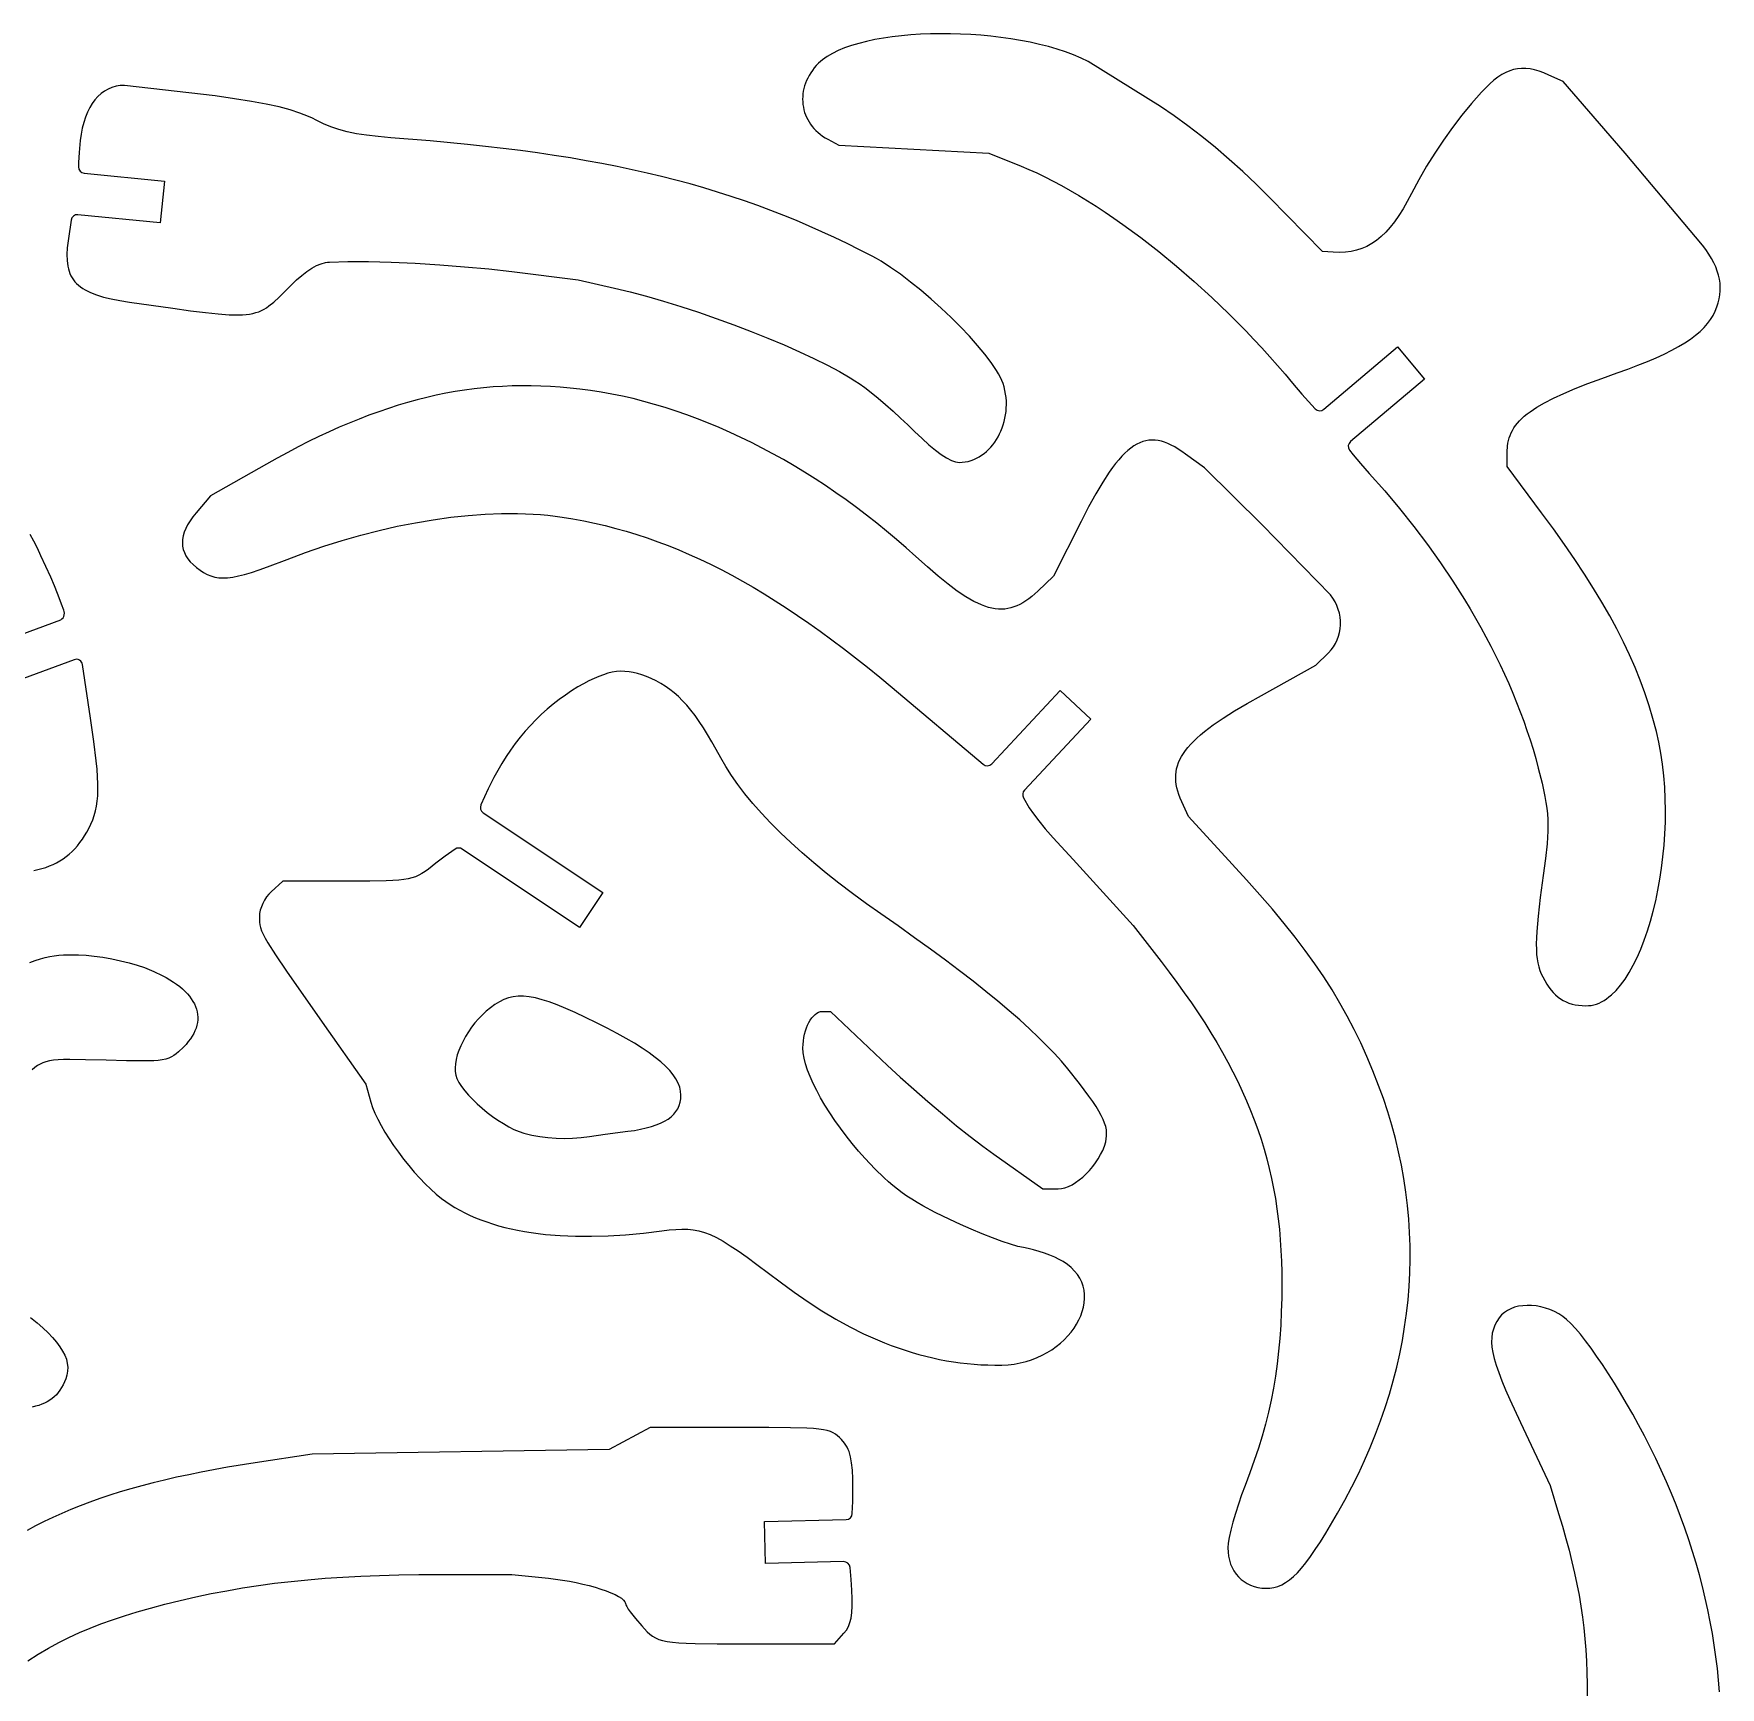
# Model space of a CAD drawing. Header units: millimetres. Extents: x 730 to 1091, y 114 to 329.
# Drawn here: x 976.5 to 1057, y 242.7 to 321.5 of the extents above; entities that cross this region are included whole.
import ezdxf

# ---------------------------------------------------------------- set-up
doc = ezdxf.new("R2010")
doc.units = ezdxf.units.MM

msp = doc.modelspace()

# ---------------------------------------------------------------- linework, layer by layer
at = {"flags": 128}
for points in [[(1050.574048, 275.168654), (1050.701352, 275.172838), (1050.827506, 275.188145), (1050.952452, 275.214346), (1051.076129, 275.251209), (1051.198479, 275.298504), (1051.319442, 275.356001), (1051.43896, 275.423468), (1051.556973, 275.500676), (1051.673421, 275.587394), (1051.788246, 275.683391), (1052.012789, 275.902302), (1052.230128, 276.155565), (1052.439789, 276.441335), (1052.641298, 276.757769), (1052.834181, 277.103022), (1053.017966, 277.47525), (1053.192177, 277.87261), (1053.356341, 278.293257), (1053.509986, 278.735347), (1053.652636, 279.197035), (1053.783818, 279.676479), (1053.903058, 280.171834), (1054.009883, 280.681255), (1054.103819, 281.202899), (1054.184392, 281.734922), (1054.251128, 282.275479), (1054.303554, 282.822727), (1054.341196, 283.374821), (1054.36358, 283.929918), (1054.370233, 284.486172), (1054.36068, 285.041741), (1054.334449, 285.59478), (1054.291064, 286.143445), (1054.230053, 286.685892), (1054.150942, 287.220276), (1054.053257, 287.744755), (1053.936524, 288.257483), (1053.773138, 288.873298), (1053.591635, 289.482994), (1053.390787, 290.088908), (1053.169368, 290.693374), (1052.926152, 291.298729), (1052.659912, 291.907309), (1052.369421, 292.52145), (1052.053453, 293.143487), (1051.710782, 293.775756), (1051.34018, 294.420593), (1050.940422, 295.080334), (1050.51028, 295.757316), (1050.048528, 296.453873), (1049.553939, 297.172342), (1049.025287, 297.915058), (1048.461346, 298.684358), (1046.824088, 300.88812), (1046.824088, 301.591534), (1046.837925, 301.867795), (1046.855718, 302.000424), (1046.881203, 302.129704), (1046.914711, 302.255872), (1046.956573, 302.379167), (1047.007121, 302.499826), (1047.066686, 302.618088), (1047.135598, 302.734191), (1047.214191, 302.848373), (1047.302794, 302.960871), (1047.401739, 303.071925), (1047.511358, 303.181772), (1047.631982, 303.290651), (1047.763941, 303.398799), (1047.907569, 303.506454), (1048.231151, 303.72124), (1048.605379, 303.936914), (1049.032902, 304.155379), (1049.516373, 304.378541), (1050.058441, 304.608306), (1050.661757, 304.846576), (1051.328972, 305.095259), (1052.062735, 305.356257), (1052.577004, 305.54021), (1053.058134, 305.72198), (1053.506884, 305.902046), (1053.924009, 306.080883), (1054.310268, 306.258971), (1054.666416, 306.436787), (1054.993213, 306.614807), (1055.291413, 306.79351), (1055.561775, 306.973373), (1055.805056, 307.154873), (1056.022013, 307.338488), (1056.213402, 307.524695), (1056.379982, 307.713972), (1056.522509, 307.906797), (1056.64174, 308.103646), (1056.738432, 308.304998), (1056.816345, 308.505251), (1056.879609, 308.701348), (1056.928071, 308.894092), (1056.961581, 309.084289), (1056.979984, 309.272743), (1056.983131, 309.460259), (1056.970868, 309.647641), (1056.943044, 309.835694), (1056.899506, 310.025222), (1056.840102, 310.21703), (1056.764681, 310.411922), (1056.67309, 310.610704), (1056.565177, 310.814179), (1056.44079, 311.023152), (1056.299777, 311.238427), (1056.141987, 311.46081), (1052.452603, 315.847323), (1049.482159, 319.255509), (1048.802133, 319.56535), (1048.563947, 319.667069), (1048.336267, 319.749832), (1048.117913, 319.813341), (1047.907709, 319.857296), (1047.704474, 319.881398), (1047.507031, 319.885348), (1047.314202, 319.868847), (1047.124807, 319.831597), (1046.937669, 319.773297), (1046.751609, 319.69365), (1046.565448, 319.592355), (1046.378008, 319.469115), (1046.188111, 319.32363), (1045.994579, 319.1556), (1045.796232, 318.964727), (1045.591893, 318.750712), (1045.118022, 318.216134), (1044.655789, 317.655261), (1044.207468, 317.071383), (1043.775334, 316.46779), (1043.36166, 315.847772), (1042.968721, 315.214618), (1042.598791, 314.57162), (1042.254144, 313.922066), (1042.051408, 313.53807), (1041.848959, 313.185179), (1041.645852, 312.862686), (1041.441141, 312.569879), (1041.233883, 312.306049), (1041.023134, 312.070487), (1040.807947, 311.862483), (1040.58738, 311.681328), (1040.360487, 311.526311), (1040.126324, 311.396724), (1039.883947, 311.291856), (1039.63241, 311.210998), (1039.370769, 311.153441), (1039.098081, 311.118474), (1038.813399, 311.105388), (1038.51578, 311.113473), (1038.01268, 311.143941), (1035.473071, 313.734628), (1034.848015, 314.356458), (1034.209593, 314.960749), (1033.561184, 315.544681), (1032.906168, 316.105435), (1032.247925, 316.64019), (1031.589835, 317.146129), (1030.935277, 317.620432), (1030.28763, 318.060279), (1026.836314, 320.210749), (1026.496149, 320.374872), (1026.134228, 320.528136), (1025.752326, 320.670552), (1025.352219, 320.802131), (1024.935682, 320.922883), (1024.504492, 321.032821), (1024.060422, 321.131955), (1023.605249, 321.220296), (1023.140748, 321.297855), (1022.668695, 321.364642), (1022.190866, 321.42067), (1021.709034, 321.465948), (1021.224978, 321.500489), (1020.74047, 321.524302), (1020.257288, 321.537399), (1019.777207, 321.539791), (1019.302002, 321.531489), (1018.833449, 321.512503), (1018.373322, 321.482845), (1017.923398, 321.442527), (1017.485453, 321.391557), (1017.061261, 321.329949), (1016.652598, 321.257712), (1016.26124, 321.174858), (1015.888961, 321.081398), (1015.537539, 320.977342), (1015.208747, 320.862702), (1014.904362, 320.737489), (1014.626159, 320.601714), (1014.375914, 320.455386), (1014.155401, 320.298519), (1013.966397, 320.131122), (1013.860691, 320.019832), (1013.763045, 319.905644), (1013.673427, 319.788835), (1013.591801, 319.669683), (1013.518134, 319.548465), (1013.452391, 319.425459), (1013.394539, 319.300941), (1013.344542, 319.17519), (1013.302368, 319.048482), (1013.267981, 318.921096), (1013.241348, 318.793307), (1013.222435, 318.665395), (1013.211206, 318.537636), (1013.207629, 318.410307), (1013.211669, 318.283687), (1013.223292, 318.158051), (1013.242463, 318.033679), (1013.269148, 317.910846), (1013.303314, 317.789831), (1013.344926, 317.670912), (1013.39395, 317.554364), (1013.450352, 317.440466), (1013.514097, 317.329495), (1013.585152, 317.221729), (1013.663482, 317.117444), (1013.749053, 317.016919), (1013.841831, 316.920431), (1013.941782, 316.828256), (1014.048871, 316.740673), (1014.163065, 316.657959), (1014.284329, 316.58039), (1014.41263, 316.508246), (1014.941796, 316.229865), (1022.085546, 315.849141), (1023.62707, 315.226673), (1024.000476, 315.069762), (1024.381371, 314.897713), (1024.769207, 314.710965), (1025.163437, 314.509956), (1025.56351, 314.295124), (1025.96888, 314.06691), (1026.378997, 313.82575), (1026.793314, 313.572085), (1027.211281, 313.306352), (1027.63235, 313.028991), (1028.055973, 312.74044), (1028.481601, 312.441138), (1029.33668, 311.812034), (1030.1932, 311.14519), (1031.046771, 310.444116), (1031.893009, 309.71232), (1032.727524, 308.953312), (1033.545929, 308.170602), (1034.343837, 307.3677), (1034.733733, 306.959773), (1035.11686, 306.548115), (1035.492669, 306.133163), (1035.860611, 305.715356), (1036.220139, 305.295134), (1036.570703, 304.872934), (1037.025441, 304.337562), (1037.657224, 303.652857, 0.401594), (1038.071416, 303.62722), (1041.581384, 306.595304), (1042.87279, 305.068127), (1039.344665, 302.084689, 0.398807), (1039.29938, 301.674282), (1039.470323, 301.448977), (1039.815191, 301.035662), (1040.236252, 300.560608), (1040.97659, 299.726616), (1041.687726, 298.882714), (1042.369166, 298.029764), (1043.020413, 297.16863), (1043.640974, 296.300174), (1044.230351, 295.425259), (1044.788051, 294.544749), (1045.054867, 294.102665), (1045.313578, 293.659505), (1045.564121, 293.215378), (1045.806436, 292.770392), (1046.040459, 292.324654), (1046.26613, 291.878272), (1046.483386, 291.431354), (1046.692166, 290.984007), (1046.892406, 290.536341), (1047.084047, 290.088462), (1047.267025, 289.640478), (1047.441278, 289.192498), (1047.606746, 288.744629), (1047.763365, 288.296979), (1047.911074, 287.849656), (1048.049812, 287.402768), (1048.179515, 286.956423), (1048.300123, 286.510728), (1048.482593, 285.781363), (1048.61786, 285.153921), (1048.66835, 284.866416), (1048.707706, 284.589985), (1048.736151, 284.319827), (1048.753908, 284.051139), (1048.7612, 283.77912), (1048.758248, 283.498966), (1048.745275, 283.205877), (1048.722504, 282.895049), (1048.648456, 282.200972), (1048.537884, 281.378316), (1048.394523, 280.325082), (1048.291446, 279.445223), (1048.228533, 278.716197), (1048.212101, 278.401203), (1048.205666, 278.115466), (1048.209211, 277.856166), (1048.222724, 277.620488), (1048.246187, 277.405614), (1048.279587, 277.208725), (1048.322909, 277.027005), (1048.376138, 276.857636), (1048.439258, 276.6978), (1048.512255, 276.544681), (1048.607808, 276.368668), (1048.705689, 276.206066), (1048.806351, 276.056574), (1048.910248, 275.919889), (1049.017831, 275.79571), (1049.129553, 275.683733), (1049.245867, 275.583657), (1049.367227, 275.49518), (1049.494084, 275.417999), (1049.626891, 275.351813), (1049.766102, 275.296319), (1049.912168, 275.251214), (1050.065543, 275.216198), (1050.22668, 275.190967), (1050.39603, 275.17522), (1050.574048, 275.168654)], [(978.308257, 312.650273), (978.163853, 311.666856), (978.125309, 311.321962), (978.109549, 311.00542), (978.118024, 310.715776), (978.152187, 310.451581), (978.179356, 310.328572), (978.213491, 310.211382), (978.254774, 310.099827), (978.303387, 309.993727), (978.359511, 309.8929), (978.423329, 309.797165), (978.49502, 309.70634), (978.574767, 309.620244), (978.662752, 309.538696), (978.759156, 309.461513), (978.86416, 309.388515), (978.977947, 309.31952), (979.232592, 309.192814), (979.524544, 309.079942), (979.855255, 308.979454), (980.226178, 308.889897), (980.638765, 308.809821), (981.094469, 308.737773), (983.167894, 308.440519), (984.002131, 308.32579), (984.718523, 308.235446), (985.329925, 308.170824), (985.849191, 308.133264), (986.289174, 308.124105), (986.483452, 308.130594), (986.662729, 308.144686), (986.828613, 308.166547), (986.982711, 308.196345), (987.126628, 308.234247), (987.261973, 308.280422), (987.390351, 308.335035), (987.51337, 308.398255), (987.632635, 308.470248), (987.749755, 308.551183), (987.983984, 308.740546), (988.22891, 308.967682), (988.802271, 309.540629), (989.066156, 309.79321), (989.319976, 310.013101), (989.563797, 310.200342), (989.797681, 310.35497), (990.021694, 310.477026), (990.2359, 310.566547), (990.440363, 310.623573), (990.538961, 310.639913), (990.635148, 310.648143), (991.508487, 310.670203), (992.500667, 310.66665), (993.582796, 310.638999), (994.725979, 310.588765), (995.901323, 310.517461), (997.079933, 310.426603), (998.232917, 310.317705), (999.33138, 310.192283), (1002.50638, 309.793959), (1004.226171, 309.404552), (1004.977178, 309.223818), (1005.762234, 309.014862), (1006.573444, 308.780762), (1007.40291, 308.524599), (1008.242736, 308.249451), (1009.085025, 307.958397), (1009.921881, 307.654516), (1010.745407, 307.340887), (1011.547707, 307.020589), (1012.320883, 306.696701), (1013.05704, 306.372301), (1013.748281, 306.05047), (1014.386708, 305.734285), (1014.964427, 305.426826), (1015.473539, 305.131172), (1015.6999, 304.988734), (1015.906148, 304.850402), (1016.168086, 304.659292), (1016.471335, 304.422618), (1016.80505, 304.149733), (1017.158382, 303.849993), (1017.520484, 303.532753), (1017.880507, 303.207368), (1018.227605, 302.883192), (1018.550929, 302.569582), (1018.905126, 302.22852), (1019.236007, 301.930642), (1019.542557, 301.676653), (1019.823763, 301.46726), (1020.078611, 301.30317), (1020.306088, 301.185088), (1020.409245, 301.143521), (1020.505178, 301.113721), (1020.593762, 301.095776), (1020.67487, 301.089775), (1020.82089, 301.095542), (1020.963967, 301.112574), (1021.103875, 301.140465), (1021.24039, 301.178813), (1021.373286, 301.227211), (1021.502338, 301.285255), (1021.62732, 301.352541), (1021.748008, 301.428663), (1021.864176, 301.513219), (1021.975599, 301.605802), (1022.082052, 301.706008), (1022.18331, 301.813433), (1022.279147, 301.927672), (1022.369338, 302.04832), (1022.453658, 302.174973), (1022.531882, 302.307227), (1022.603784, 302.444676), (1022.669139, 302.586916), (1022.727723, 302.733542), (1022.77931, 302.88415), (1022.823674, 303.038336), (1022.860591, 303.195694), (1022.889834, 303.35582), (1022.91118, 303.518309), (1022.924403, 303.682757), (1022.929277, 303.84876), (1022.925578, 304.015912), (1022.91308, 304.183809), (1022.891557, 304.352047), (1022.860786, 304.52022), (1022.82054, 304.687925), (1022.770594, 304.854756), (1022.717088, 304.995546), (1022.646182, 305.147514), (1022.558704, 305.309858), (1022.455478, 305.481776), (1022.205086, 305.851123), (1021.901612, 306.249137), (1021.551661, 306.6694), (1021.161838, 307.105492), (1020.738749, 307.550996), (1020.288999, 307.999493), (1019.819192, 308.444564), (1019.335935, 308.879791), (1018.845831, 309.298755), (1018.355488, 309.695038), (1017.871509, 310.062221), (1017.4005, 310.393885), (1016.949066, 310.683613), (1016.732754, 310.810745), (1016.523813, 310.924985), (1015.927333, 311.232631), (1015.329906, 311.530143), (1014.730846, 311.81769), (1014.12947, 312.09544), (1013.525091, 312.363563), (1012.917027, 312.622227), (1012.304591, 312.8716), (1011.687099, 313.111852), (1011.063867, 313.34315), (1010.43421, 313.565664), (1009.797443, 313.779563), (1009.152882, 313.985014), (1008.499842, 314.182188), (1007.837638, 314.371251), (1007.165586, 314.552374), (1006.483001, 314.725724), (1005.789198, 314.891471), (1005.083492, 315.049783), (1004.3652, 315.200829), (1003.633635, 315.344777), (1002.888115, 315.481796), (1002.127953, 315.612055), (1001.352466, 315.735723), (1000.560968, 315.852968), (999.752775, 315.963958), (998.927202, 316.068863), (998.083565, 316.167852), (997.221179, 316.261092), (995.437421, 316.431003), (993.570451, 316.579945), (992.954054, 316.631745), (992.407755, 316.69357), (991.92078, 316.767943), (991.48235, 316.857386), (991.081691, 316.964425), (990.708027, 317.091581), (990.35058, 317.241379), (989.998576, 317.416341), (989.821414, 317.506489), (989.634669, 317.592599), (989.436844, 317.675029), (989.226443, 317.754139), (988.76193, 317.903839), (988.229162, 318.044574), (987.616171, 318.179222), (986.910987, 318.310659), (986.101644, 318.441761), (985.176171, 318.575406), (980.864666, 319.074152), (980.654962, 319.064827), (980.454019, 319.032903), (980.262164, 318.978787), (980.079723, 318.902885), (979.907024, 318.805602), (979.744394, 318.687345), (979.59216, 318.548519), (979.450647, 318.389531), (979.320184, 318.210786), (979.201097, 318.012691), (979.093712, 317.79565), (978.998358, 317.560071), (978.91536, 317.306358), (978.845046, 317.034919), (978.787743, 316.746158), (978.743777, 316.440482), (978.688606, 315.875112), (978.663493, 315.392056), (978.662518, 315.185569, 0.387342), (978.933362, 314.885573), (982.759806, 314.511967), (982.565454, 312.521432), (978.634227, 312.905269, 0.400088), (978.308257, 312.650273)], [(1035.306219, 247.379358), (1035.501885, 247.388852), (1035.691948, 247.418537), (1035.878128, 247.470217), (1036.062148, 247.545694), (1036.24573, 247.646773), (1036.430596, 247.775257), (1036.618467, 247.93295), (1036.811065, 248.121655), (1037.010113, 248.343176), (1037.217332, 248.599316), (1037.434444, 248.891879), (1037.663171, 249.222669), (1037.905234, 249.593489), (1038.162357, 250.006142), (1038.728665, 250.964164), (1039.077009, 251.586555), (1039.406959, 252.211366), (1039.718503, 252.838456), (1040.011627, 253.46768), (1040.286317, 254.098895), (1040.542559, 254.731958), (1040.780339, 255.366726), (1040.999644, 256.003055), (1041.20046, 256.640801), (1041.382773, 257.279823), (1041.546569, 257.919976), (1041.691835, 258.561117), (1041.818558, 259.203103), (1041.926722, 259.84579), (1042.016315, 260.489035), (1042.087323, 261.132696), (1042.139732, 261.776627), (1042.173528, 262.420687), (1042.188698, 263.064732), (1042.185228, 263.708619), (1042.163104, 264.352204), (1042.122312, 264.995343), (1042.062839, 265.637895), (1041.984671, 266.279715), (1041.887794, 266.92066), (1041.772194, 267.560587), (1041.637858, 268.199352), (1041.484772, 268.836812), (1041.312922, 269.472825), (1041.122295, 270.107246), (1040.912877, 270.739932), (1040.684653, 271.37074), (1040.412874, 272.066632), (1040.129969, 272.741378), (1039.833622, 273.398481), (1039.521515, 274.041448), (1039.191331, 274.673782), (1038.840753, 275.298989), (1038.467464, 275.920573), (1038.069147, 276.54204), (1037.643483, 277.166895), (1037.188157, 277.798642), (1036.700851, 278.440786), (1036.179247, 279.096833), (1035.621028, 279.770287), (1035.023877, 280.464654), (1034.385478, 281.183437), (1033.703512, 281.930143), (1031.610546, 284.193373), (1031.291751, 284.902512), (1031.219381, 285.072686), (1031.157159, 285.239193), (1031.105303, 285.402323), (1031.06403, 285.562366), (1031.033559, 285.719614), (1031.014107, 285.874357), (1031.005893, 286.026886), (1031.009134, 286.177493), (1031.024049, 286.326468), (1031.050855, 286.474101), (1031.08977, 286.620685), (1031.141013, 286.766509), (1031.204801, 286.911865), (1031.281353, 287.057043), (1031.370886, 287.202335), (1031.473618, 287.348031), (1031.589767, 287.494422), (1031.719552, 287.641799), (1031.86319, 287.790452), (1032.020899, 287.940674), (1032.192897, 288.092754), (1032.379402, 288.246984), (1032.796806, 288.563055), (1033.274855, 288.891215), (1033.815291, 289.233791), (1034.419859, 289.593109), (1035.090303, 289.971496), (1037.695963, 291.41023), (1038.291275, 292.004642), (1038.420195, 292.146537), (1038.532921, 292.297873), (1038.629416, 292.45751), (1038.709638, 292.624312), (1038.773547, 292.797138), (1038.821105, 292.974851), (1038.852269, 293.156312), (1038.867002, 293.340382), (1038.865262, 293.525922), (1038.847009, 293.711795), (1038.812204, 293.896861), (1038.760807, 294.079981), (1038.692776, 294.260018), (1038.608074, 294.435832), (1038.506658, 294.606286), (1038.38849, 294.770239), (1035.131222, 298.11423), (1032.372051, 300.827228), (1031.476875, 301.487668), (1031.300094, 301.613558), (1031.127742, 301.726826), (1030.959512, 301.827275), (1030.795097, 301.914706), (1030.63419, 301.988922), (1030.476484, 302.049724), (1030.321671, 302.096914), (1030.169444, 302.130294), (1030.019497, 302.149666), (1029.871522, 302.154831), (1029.725211, 302.145592), (1029.580258, 302.121751), (1029.436356, 302.083109), (1029.293197, 302.029468), (1029.150474, 301.960631), (1029.007881, 301.876398), (1028.865109, 301.776572), (1028.721852, 301.660956), (1028.577802, 301.52935), (1028.432653, 301.381556), (1028.286097, 301.217377), (1028.137828, 301.036614), (1027.987537, 300.83907), (1027.834918, 300.624545), (1027.521467, 300.143764), (1027.195016, 299.592687), (1026.85311, 298.969727), (1026.493291, 298.273301), (1025.17977, 295.665816), (1024.426408, 294.954227), (1024.135839, 294.697662), (1023.992804, 294.585672), (1023.850729, 294.484694), (1023.709207, 294.394845), (1023.567833, 294.316239), (1023.426202, 294.248989), (1023.283908, 294.19321), (1023.140545, 294.149016), (1022.995708, 294.116523), (1022.848992, 294.095844), (1022.69999, 294.087094), (1022.548297, 294.090386), (1022.393508, 294.105837), (1022.235216, 294.133559), (1022.073018, 294.173668), (1021.906506, 294.226277), (1021.735275, 294.291501), (1021.55892, 294.369455), (1021.377035, 294.460253), (1021.189215, 294.564009), (1020.995054, 294.680838), (1020.586087, 294.954171), (1020.146889, 295.281168), (1019.674216, 295.662743), (1019.164823, 296.099812), (1018.615466, 296.59329), (1018.153792, 297.008723), (1017.687154, 297.41468), (1017.215794, 297.811042), (1016.739955, 298.197687), (1016.259881, 298.574493), (1015.775814, 298.941341), (1015.287996, 299.298109), (1014.79667, 299.644675), (1014.30208, 299.980919), (1013.804467, 300.30672), (1013.304075, 300.621957), (1012.801147, 300.926509), (1012.295924, 301.220254), (1011.788651, 301.503072), (1011.279569, 301.774841), (1010.768922, 302.035441), (1010.256951, 302.284751), (1009.743901, 302.522648), (1009.230013, 302.749014), (1008.715531, 302.963725), (1008.200697, 303.166662), (1007.685754, 303.357703), (1007.170944, 303.536727), (1006.656512, 303.703614), (1006.142698, 303.858241), (1005.629746, 304.000489), (1005.117899, 304.130235), (1004.607399, 304.24736), (1004.09849, 304.351742), (1003.591413, 304.443259), (1003.086413, 304.521791), (1002.583731, 304.587217), (1002.112134, 304.637931), (1001.644013, 304.678926), (1001.179049, 304.710125), (1000.71692, 304.731453), (1000.257304, 304.742831), (999.799881, 304.744183), (999.344331, 304.735432), (998.89033, 304.716502), (998.43756, 304.687316), (997.985699, 304.647796), (997.534425, 304.597867), (997.083418, 304.537451), (996.632357, 304.466471), (996.18092, 304.384851), (995.728788, 304.292514), (995.275637, 304.189384), (994.821149, 304.075382), (994.365001, 303.950433), (993.906873, 303.81446), (993.446444, 303.667386), (992.983392, 303.509134), (992.517397, 303.339627), (992.048138, 303.158789), (991.575293, 302.966543), (991.098542, 302.762812), (990.617563, 302.547518), (990.132036, 302.320587), (989.641639, 302.08194), (989.146052, 301.8315), (988.644953, 301.569192), (988.138022, 301.294938), (987.624938, 301.008661), (984.953337, 299.495988), (984.271004, 298.685081), (984.117117, 298.49198), (983.98387, 298.302975), (983.871266, 298.118055), (983.779303, 297.937212), (983.707981, 297.760437), (983.657301, 297.587722), (983.627264, 297.419057), (983.617868, 297.254434), (983.629113, 297.093844), (983.661001, 296.937278), (983.713531, 296.784728), (983.786703, 296.636184), (983.880516, 296.491637), (983.994972, 296.351079), (984.130071, 296.214501), (984.285811, 296.081895), (984.461551, 295.950624), (984.633248, 295.838556), (984.804492, 295.746006), (984.978872, 295.673288), (985.159977, 295.620718), (985.351396, 295.588611), (985.556718, 295.57728), (985.779533, 295.58704), (986.02343, 295.618208), (986.291998, 295.671096), (986.588826, 295.74602), (986.917503, 295.843295), (987.281618, 295.963236), (987.684761, 296.106156), (988.622486, 296.462197), (989.492743, 296.788596), (990.36829, 297.090148), (991.246546, 297.366456), (992.124931, 297.617121), (993.000862, 297.841748), (993.87176, 298.039939), (994.735044, 298.211296), (995.588133, 298.355423), (996.428445, 298.471922), (997.2534, 298.560396), (998.060418, 298.620448), (998.846917, 298.651681), (999.610316, 298.653696), (999.982547, 298.643624), (1000.348035, 298.626098), (1000.706457, 298.60107), (1001.057492, 298.568489), (1001.400816, 298.528306), (1001.736107, 298.480472), (1002.253807, 298.394231), (1002.76777, 298.297542), (1003.278451, 298.190162), (1003.786304, 298.071845), (1004.291783, 297.942346), (1004.795341, 297.80142), (1005.297434, 297.648822), (1005.798515, 297.484306), (1006.299038, 297.307628), (1006.799457, 297.118543), (1007.300226, 296.916805), (1007.801799, 296.70217), (1008.304631, 296.474392), (1008.809176, 296.233226), (1009.315887, 295.978427), (1009.825218, 295.70975), (1010.337624, 295.426951), (1010.853559, 295.129783), (1011.373477, 294.818002), (1011.897831, 294.491363), (1012.427077, 294.149621), (1012.961667, 293.79253), (1013.502056, 293.419846), (1014.048699, 293.031323), (1014.602049, 292.626717), (1015.16256, 292.205782), (1015.730686, 291.768273), (1016.306882, 291.313945), (1016.891601, 290.842553), (1017.485298, 290.353853), (1021.813718, 286.686839, 0.399817), (1022.226682, 286.710749), (1025.496641, 290.204911), (1026.956928, 288.838323), (1023.784567, 285.44845, 0.329766), (1023.743545, 285.093909), (1024.021958, 284.609764), (1024.217666, 284.318824), (1024.471604, 283.989249), (1024.785582, 283.614015), (1025.161414, 283.186096), (1026.105884, 282.144107), (1028.976908, 278.997066), (1030.308473, 277.277275), (1030.691453, 276.776135), (1031.059614, 276.280978), (1031.413128, 275.791347), (1031.752167, 275.306781), (1032.076904, 274.826821), (1032.387511, 274.351008), (1032.68416, 273.878883), (1032.967024, 273.409988), (1033.236275, 272.943862), (1033.492085, 272.480046), (1033.734627, 272.018083), (1033.964073, 271.557511), (1034.180595, 271.097873), (1034.384366, 270.63871), (1034.575557, 270.179561), (1034.754342, 269.719968), (1034.920893, 269.259472), (1035.075381, 268.797614), (1035.21798, 268.333934), (1035.348861, 267.867974), (1035.468197, 267.399274), (1035.576161, 266.927375), (1035.672923, 266.451818), (1035.758658, 265.972144), (1035.833537, 265.487894), (1035.897732, 264.998608), (1035.951416, 264.503828), (1035.994762, 264.003094), (1036.02794, 263.495948), (1036.051125, 262.98193), (1036.064487, 262.460581), (1036.0682, 261.931441), (1036.06123, 261.240189), (1036.042788, 260.572749), (1036.012403, 259.926523), (1035.969605, 259.298913), (1035.913922, 258.687322), (1035.844882, 258.089153), (1035.762015, 257.501807), (1035.664849, 256.922687), (1035.552913, 256.349195), (1035.425736, 255.778734), (1035.282846, 255.208707), (1035.123772, 254.636515), (1034.948044, 254.059561), (1034.755189, 253.475247), (1034.544737, 252.880976), (1034.316216, 252.27415), (1034.151514, 251.831674), (1033.997712, 251.385475), (1033.858187, 250.947707), (1033.736314, 250.530525), (1033.635471, 250.146084), (1033.559036, 249.806537), (1033.510384, 249.52404), (1033.492893, 249.310747), (1033.500808, 249.104296), (1033.525983, 248.905864), (1033.567731, 248.716182), (1033.625367, 248.535981), (1033.698203, 248.365993), (1033.785552, 248.206949), (1033.886728, 248.059581), (1034.001045, 247.92462), (1034.127815, 247.802797), (1034.266352, 247.694845), (1034.415969, 247.601494), (1034.575979, 247.523475), (1034.745696, 247.461521), (1034.924432, 247.416363), (1035.111502, 247.388731), (1035.306219, 247.379358)], [(967.225685, 289.668042), (977.816377, 293.572148, 0.414599), (977.927836, 294.112397), (977.888448, 294.24283), (977.669332, 294.83483), (977.521219, 295.193529), (977.338923, 295.609682), (976.873083, 296.637122), (976.70385, 296.998202), (976.535112, 297.337035), (976.366439, 297.653665)], [(976.528447, 281.625176), (976.725655, 281.665767), (976.916598, 281.714635), (977.101321, 281.771793), (977.279869, 281.837252), (977.452287, 281.911026), (977.618621, 281.993128), (977.778915, 282.083571), (977.933216, 282.182366), (978.081568, 282.289528), (978.224016, 282.405068), (978.360605, 282.528999), (978.491382, 282.661334), (978.61639, 282.802087), (978.735675, 282.951269), (978.849282, 283.108893), (978.957257, 283.274973), (979.059644, 283.449521), (979.156489, 283.632549), (979.254866, 283.839175), (979.340566, 284.044612), (979.413652, 284.252585), (979.474186, 284.466822), (979.52223, 284.691049), (979.557847, 284.928992), (979.581098, 285.184379), (979.592047, 285.460935), (979.590754, 285.762388), (979.577284, 286.092464), (979.551697, 286.454889), (979.514056, 286.853391), (979.402861, 287.773528), (979.244198, 288.88269), (978.860083, 291.440779, 0.475349), (978.459644, 291.677714), (967.91745, 287.791487)], [(1022.705014, 258.028281), (1023.006924, 258.043823), (1023.30108, 258.078151), (1023.586897, 258.130282), (1023.863794, 258.199232), (1024.131188, 258.28402), (1024.388497, 258.383661), (1024.635139, 258.497172), (1024.870531, 258.623571), (1025.09409, 258.761875), (1025.305235, 258.911099), (1025.503383, 259.070262), (1025.687952, 259.23838), (1025.858358, 259.414469), (1026.014021, 259.597547), (1026.154357, 259.786631), (1026.278784, 259.980738), (1026.38672, 260.178884), (1026.477582, 260.380086), (1026.550789, 260.583361), (1026.605757, 260.787727), (1026.641904, 260.992199), (1026.658648, 261.195796), (1026.655406, 261.397533), (1026.631597, 261.596428), (1026.586637, 261.791497), (1026.519945, 261.981758), (1026.430937, 262.166227), (1026.319032, 262.343921), (1026.183648, 262.513858), (1026.024201, 262.675053), (1025.84011, 262.826525), (1025.630791, 262.967289), (1025.446728, 263.06931), (1025.232254, 263.171324), (1024.99512, 263.27061), (1024.74308, 263.364445), (1024.483883, 263.450109), (1024.225282, 263.524879), (1023.975029, 263.586034), (1023.740874, 263.630852), (1023.473493, 263.689508), (1023.12801, 263.790324), (1022.718856, 263.927796), (1022.260457, 264.096422), (1021.767244, 264.2907), (1021.253645, 264.505127), (1020.734089, 264.734201), (1020.223004, 264.972418), (1019.53182, 265.313348), (1018.937033, 265.629854), (1018.669095, 265.783781), (1018.417226, 265.9374), (1018.178748, 266.092645), (1017.950984, 266.251449), (1017.731258, 266.415743), (1017.516891, 266.587462), (1017.305208, 266.768538), (1017.093531, 266.960904), (1016.659489, 267.387237), (1016.193347, 267.881922), (1015.878351, 268.235652), (1015.575016, 268.596046), (1015.284537, 268.960983), (1015.00811, 269.328343), (1014.74693, 269.696006), (1014.502191, 270.061851), (1014.275089, 270.423758), (1014.066819, 270.779606), (1013.878575, 271.127276), (1013.711553, 271.464647), (1013.566948, 271.789599), (1013.445955, 272.10001), (1013.34977, 272.393762), (1013.279586, 272.668733), (1013.236599, 272.922803), (1013.222005, 273.153853), (1013.227061, 273.325072), (1013.24185, 273.492926), (1013.265807, 273.656355), (1013.298365, 273.8143), (1013.338955, 273.9657), (1013.387013, 274.109496), (1013.441971, 274.244627), (1013.503262, 274.370035), (1013.57032, 274.484657), (1013.642577, 274.587436), (1013.719468, 274.677311), (1013.800425, 274.753221), (1013.884881, 274.814108), (1013.97227, 274.858911), (1014.062025, 274.886569), (1014.153579, 274.896025), (1014.537368, 274.896025), (1017.263315, 272.316337), (1017.858635, 271.764381), (1018.506292, 271.18421), (1019.185513, 270.593187), (1019.875526, 270.008674), (1020.555556, 269.448037), (1021.204831, 268.928637), (1021.802577, 268.467838), (1022.328022, 268.083004), (1024.666782, 266.429358), (1025.403165, 266.429358), (1025.559151, 266.442796), (1025.721964, 266.481866), (1025.889721, 266.544698), (1026.060542, 266.629427), (1026.232544, 266.734182), (1026.403845, 266.857097), (1026.572564, 266.996303), (1026.73682, 267.149933), (1026.89473, 267.316118), (1027.044414, 267.492992), (1027.183988, 267.678684), (1027.311572, 267.871329), (1027.425284, 268.069057), (1027.523243, 268.270001), (1027.603566, 268.472293), (1027.664371, 268.674065), (1027.694153, 268.817438), (1027.710275, 268.960377), (1027.71158, 269.105112), (1027.69691, 269.253877), (1027.665108, 269.408902), (1027.615016, 269.572421), (1027.545477, 269.746664), (1027.455332, 269.933864), (1027.343426, 270.136252), (1027.208599, 270.356061), (1027.049695, 270.595523), (1026.865555, 270.856869), (1026.416941, 271.454143), (1025.853497, 272.165737), (1025.558737, 272.517426), (1025.229433, 272.883399), (1024.865494, 273.263731), (1024.466832, 273.658495), (1024.033357, 274.067765), (1023.564979, 274.491616), (1023.06161, 274.930121), (1022.523159, 275.383355), (1021.949537, 275.851392), (1021.340655, 276.334306), (1020.696424, 276.832171), (1020.016753, 277.345061), (1019.301554, 277.87305), (1018.550737, 278.416213), (1017.764212, 278.974622), (1016.941891, 279.548354), (1016.250335, 280.035899), (1015.583559, 280.524182), (1014.942373, 281.012413), (1014.327587, 281.499803), (1013.740009, 281.985562), (1013.180449, 282.468902), (1012.649717, 282.949034), (1012.148621, 283.425168), (1011.677971, 283.896515), (1011.238576, 284.362287), (1010.831245, 284.821694), (1010.456789, 285.273946), (1010.116016, 285.718256), (1009.809735, 286.153833), (1009.538755, 286.579889), (1009.303887, 286.995635), (1009.089673, 287.393453), (1008.880511, 287.76505), (1008.675512, 288.111444), (1008.473783, 288.433652), (1008.274432, 288.732691), (1008.076567, 289.009579), (1007.879298, 289.265334), (1007.681732, 289.500972), (1007.482977, 289.717511), (1007.282141, 289.915969), (1007.078334, 290.097363), (1006.870662, 290.26271), (1006.658235, 290.413028), (1006.440161, 290.549334), (1006.215548, 290.672646), (1005.983503, 290.783981), (1005.759263, 290.878948), (1005.543317, 290.958737), (1005.334062, 291.023163), (1005.12989, 291.072039), (1004.929195, 291.105177), (1004.730372, 291.122391), (1004.531815, 291.123493), (1004.331917, 291.108298), (1004.129073, 291.076617), (1003.921676, 291.028264), (1003.708121, 290.963052), (1003.486802, 290.880794), (1003.256112, 290.781304), (1003.014446, 290.664393), (1002.760198, 290.529876), (1002.491761, 290.377566), (1002.188472, 290.192136), (1001.890117, 289.993222), (1001.597145, 289.781305), (1001.310004, 289.556867), (1001.02914, 289.32039), (1000.755002, 289.072355), (1000.488036, 288.813244), (1000.228691, 288.543539), (999.977413, 288.263721), (999.734652, 287.974271), (999.500853, 287.675672), (999.276464, 287.368405), (999.061934, 287.052951), (998.857709, 286.729793), (998.664237, 286.399412), (998.481966, 286.062289), (998.206747, 285.518322), (997.862558, 284.746913, 0.365744), (997.970129, 284.375049), (1003.676382, 280.571358), (1002.567078, 278.907193), (996.963636, 282.642352, 0.30836), (996.625752, 282.638882), (996.150102, 282.30751), (995.71495, 281.973629), (995.355065, 281.689796), (995.197463, 281.574961), (995.046573, 281.476502), (994.896258, 281.393157), (994.740382, 281.323669), (994.572808, 281.266776), (994.3874, 281.22122), (994.178021, 281.185741), (993.938533, 281.159079), (993.662802, 281.139975), (993.34469, 281.127169), (992.556776, 281.115412), (991.525699, 281.113733), (988.408307, 281.113733), (987.850572, 280.609705), (987.738564, 280.494443), (987.634124, 280.359824), (987.539536, 280.210731), (987.457082, 280.052047), (987.389042, 279.888657), (987.337699, 279.725444), (987.305335, 279.56729), (987.294231, 279.41908), (987.30337, 279.153983), (987.320504, 279.027086), (987.351477, 278.894777), (987.400387, 278.750175), (987.471331, 278.586394), (987.568407, 278.396553), (987.695712, 278.173768), (988.057398, 277.60183), (988.589168, 276.815515), (990.294076, 274.379483), (992.369272, 271.432191), (992.609112, 270.563561), (992.689892, 270.315112), (992.799828, 270.045458), (992.936379, 269.758058), (993.097, 269.456373), (993.279149, 269.143863), (993.480284, 268.823987), (993.697862, 268.500207), (993.929339, 268.175982), (994.172174, 267.854772), (994.423823, 267.540038), (994.681743, 267.23524), (994.943392, 266.943838), (995.206227, 266.669292), (995.467705, 266.415063), (995.725283, 266.18461), (995.976419, 265.981394), (996.184029, 265.829479), (996.399818, 265.684182), (996.623748, 265.545508), (996.855781, 265.413462), (997.095881, 265.288051), (997.34401, 265.169279), (997.600132, 265.057152), (997.864209, 264.951675), (998.136203, 264.852855), (998.416079, 264.760695), (998.703798, 264.675203), (998.999324, 264.596383), (999.302619, 264.524241), (999.613647, 264.458782), (999.932369, 264.400013), (1000.25875, 264.347937), (1000.592751, 264.302561), (1000.934335, 264.263891), (1001.640107, 264.206688), (1002.375767, 264.176372), (1003.141019, 264.172986), (1003.935565, 264.196576), (1004.759107, 264.247184), (1005.611349, 264.324854), (1006.491994, 264.42963), (1006.837722, 264.471993), (1007.154359, 264.501361), (1007.448335, 264.514957), (1007.726078, 264.510004), (1007.994015, 264.483725), (1008.258576, 264.433344), (1008.526187, 264.356083), (1008.803278, 264.249165), (1009.096276, 264.109814), (1009.41161, 263.935253), (1009.755709, 263.722705), (1010.134999, 263.469393), (1010.55591, 263.17254), (1011.02487, 262.82937), (1012.132648, 261.992969), (1012.800364, 261.499108), (1013.466493, 261.038304), (1014.131177, 260.610504), (1014.794557, 260.215655), (1015.456774, 259.853704), (1016.117972, 259.524597), (1016.778291, 259.228281), (1017.108165, 259.092404), (1017.437873, 258.964704), (1017.767432, 258.845175), (1018.09686, 258.733812), (1018.426175, 258.630606), (1018.755394, 258.535551), (1019.084535, 258.448641), (1019.413616, 258.369869), (1019.742655, 258.299229), (1020.071668, 258.236713), (1020.400675, 258.182316), (1020.729693, 258.136029), (1021.058738, 258.097848), (1021.38783, 258.067765), (1021.716986, 258.045773), (1022.046223, 258.031867), (1022.37556, 258.026038), (1022.705014, 258.028281)], [(976.245052, 243.9154), (976.74411, 244.229238), (977.234712, 244.518724), (977.721887, 244.786304), (978.210664, 245.03443), (978.706072, 245.265549), (979.213141, 245.48211), (979.7369, 245.686563), (980.282377, 245.881357), (980.854603, 246.068939), (981.458606, 246.25176), (982.099415, 246.432269), (982.78206, 246.612913), (983.520935, 246.796422), (984.258806, 246.966067), (984.998187, 247.122122), (985.741594, 247.264861), (986.49154, 247.394556), (987.250542, 247.511482), (988.021112, 247.615912), (988.805767, 247.708119), (989.60702, 247.788376), (990.427387, 247.856958), (991.269382, 247.914138), (992.13552, 247.960188), (993.028316, 247.995384), (993.950284, 248.019997), (994.903939, 248.034302), (995.891796, 248.038572), (999.33138, 248.036328), (1001.082162, 247.858374), (1001.416036, 247.819543), (1001.749808, 247.771376), (1002.080518, 247.71484), (1002.40521, 247.650902), (1002.720925, 247.580527), (1003.024705, 247.504683), (1003.313593, 247.424336), (1003.584629, 247.340453), (1003.834857, 247.254), (1004.061319, 247.165945), (1004.261055, 247.077252), (1004.431109, 246.98889), (1004.568522, 246.901824), (1004.670337, 246.817022), (1004.733595, 246.73545), (1004.749841, 246.696177), (1004.755338, 246.658074), (1004.771234, 246.596654), (1004.816793, 246.50571), (1004.88882, 246.389639), (1004.984121, 246.252836), (1005.231766, 245.934623), (1005.534173, 245.58624), (1005.799467, 245.304777), (1005.922992, 245.190902), (1006.050175, 245.093264), (1006.18832, 245.010616), (1006.344729, 244.941707), (1006.526708, 244.88529), (1006.741559, 244.840114), (1006.996587, 244.804931), (1007.299095, 244.778492), (1007.656388, 244.759547), (1008.075769, 244.746848), (1009.13001, 244.73519), (1010.520249, 244.733525), (1014.72749, 244.733525), (1015.179464, 245.23295), (1015.296139, 245.381431), (1015.390397, 245.547722), (1015.463418, 245.738322), (1015.51638, 245.959732), (1015.55046, 246.218452), (1015.566838, 246.520982), (1015.566692, 246.873821), (1015.5512, 247.28347), (1015.521357, 247.795537), (1015.46898, 248.3765, 0.394858), (1015.163179, 248.649481), (1011.441042, 248.562444), (1011.394288, 250.561897), (1015.28383, 250.652849, 0.39586), (1015.576581, 250.940864), (1015.59925, 251.511755), (1015.603255, 252.103097), (1015.597824, 252.598391), (1015.579818, 253.014236), (1015.546667, 253.361925), (1015.4958, 253.652749), (1015.462921, 253.780365), (1015.424649, 253.897999), (1015.380663, 254.007062), (1015.330642, 254.108966), (1015.274264, 254.205122), (1015.211209, 254.296942), (1015.063781, 254.473218), (1014.969886, 254.570314), (1014.876254, 254.655932), (1014.776883, 254.730792), (1014.665769, 254.795613), (1014.536909, 254.851114), (1014.384299, 254.898016), (1014.201936, 254.937036), (1013.983816, 254.968895), (1013.723937, 254.994312), (1013.416294, 255.014006), (1012.633705, 255.039103), (1011.588022, 255.049941), (1010.231217, 255.052275), (1005.938127, 255.052275), (1003.976846, 254.001091), (989.80638, 253.784529), (987.092675, 253.366327), (985.77101, 253.150228), (984.520974, 252.919634), (983.921567, 252.798383), (983.338568, 252.672887), (982.771477, 252.54294), (982.219794, 252.408334), (981.683019, 252.268863), (981.160653, 252.124318), (980.652196, 251.974495), (980.157147, 251.819185), (979.675008, 251.658181), (979.205279, 251.491277), (978.747459, 251.318266), (978.301049, 251.13894), (977.865549, 250.953093), (977.44046, 250.760518), (977.025281, 250.561008), (976.619513, 250.354356), (976.222656, 250.140355)]]:
    msp.add_lwpolyline(points, format="xyb", dxfattribs=at)
for points in [[(978.26597, 312.30547), (978.230652, 312.121769)], [(1023.889491, 284.86602), (1023.882666, 284.869094), (1023.889491, 284.86602)], [(976.337629, 277.228424), (976.59986, 277.322438), (976.843798, 277.400292), (977.073874, 277.463301), (977.294515, 277.512783), (977.510153, 277.550054), (977.725216, 277.576429), (977.944133, 277.593225), (978.171334, 277.601759), (978.668305, 277.599304), (979.027549, 277.580037), (979.41865, 277.540014), (979.830395, 277.481425), (980.251569, 277.406461), (980.670958, 277.317309), (981.077349, 277.21616), (981.459527, 277.105204), (981.806279, 276.986629), (982.2548, 276.804841), (982.661281, 276.611199), (982.848607, 276.510235), (983.025244, 276.40667), (983.191133, 276.300627), (983.346214, 276.192226), (983.490427, 276.081587), (983.623712, 275.968833), (983.746011, 275.854085), (983.857262, 275.737463), (983.957408, 275.619088), (984.046388, 275.499083), (984.124142, 275.377567), (984.190612, 275.254662), (984.245737, 275.13049), (984.289457, 275.005171), (984.321713, 274.878826), (984.342446, 274.751577), (984.351596, 274.623545), (984.349104, 274.49485), (984.334908, 274.365615), (984.308951, 274.23596), (984.271172, 274.106005), (984.221512, 273.975874), (984.159912, 273.845686), (984.08631, 273.715562), (984.000649, 273.585625), (983.902868, 273.455994), (983.792908, 273.326792), (983.670709, 273.198138), (983.431382, 272.966904), (983.321306, 272.873311), (983.210792, 272.793231), (983.094717, 272.725785), (982.967959, 272.670097), (982.825396, 272.625287), (982.661904, 272.590479), (982.472362, 272.564795), (982.251647, 272.547357), (981.994637, 272.537288), (981.696209, 272.533709), (980.954611, 272.542513), (979.985872, 272.566746), (979.002857, 272.591708), (978.253821, 272.600779), (977.95306, 272.596743), (977.694012, 272.585599), (977.471083, 272.566302), (977.278679, 272.537808), (977.111207, 272.49907), (976.963072, 272.449044), (976.828679, 272.386685), (976.702437, 272.310948), (976.57875, 272.220788), (976.452024, 272.115159)], [(1004.870442, 269.180703), (1005.184718, 269.225003), (1005.477207, 269.27711), (1005.748117, 269.337167), (1005.997657, 269.405314), (1006.226035, 269.481696), (1006.43346, 269.566453), (1006.62014, 269.659728), (1006.786285, 269.761663), (1006.932102, 269.8724), (1007.0578, 269.992081), (1007.163588, 270.12085), (1007.249674, 270.258847), (1007.316267, 270.406214), (1007.363575, 270.563095), (1007.391807, 270.729632), (1007.401171, 270.905965), (1007.386751, 271.097092), (1007.343147, 271.289413), (1007.269841, 271.483374), (1007.166316, 271.679418), (1007.032054, 271.877988), (1006.86654, 272.079528), (1006.669254, 272.284482), (1006.43968, 272.493293), (1006.177301, 272.706405), (1005.881599, 272.924262), (1005.552058, 273.147307), (1005.188159, 273.375983), (1004.789386, 273.610735), (1004.355221, 273.852006), (1003.885148, 274.100239), (1003.378648, 274.355879), (1002.846533, 274.614824), (1002.358232, 274.843107), (1001.910516, 275.041189), (1001.500155, 275.209531), (1001.123919, 275.348591), (1000.778578, 275.458831), (1000.460901, 275.54071), (1000.167659, 275.594689), (999.895621, 275.621227), (999.641557, 275.620785), (999.402238, 275.593822), (999.174434, 275.540799), (998.954913, 275.462176), (998.740447, 275.358412), (998.527805, 275.229969), (998.313757, 275.077306), (998.117615, 274.916828), (997.928681, 274.740971), (997.748062, 274.551879), (997.576859, 274.351695), (997.416179, 274.142564), (997.267126, 273.92663), (997.130803, 273.706037), (997.008316, 273.482929), (996.900768, 273.259451), (996.809265, 273.037745), (996.73491, 272.819957), (996.678808, 272.60823), (996.642063, 272.404709), (996.62578, 272.211537), (996.631064, 272.030858), (996.659018, 271.864818), (996.71835, 271.694415), (996.812497, 271.510299), (996.938103, 271.31533), (997.091816, 271.112367), (997.270282, 270.90427), (997.470146, 270.6939), (997.688057, 270.484115), (997.920659, 270.277776), (998.1646, 270.077742), (998.416526, 269.886873), (998.673083, 269.708029), (998.930919, 269.54407), (999.186678, 269.397855), (999.437008, 269.272244), (999.678555, 269.170097), (999.907965, 269.094274), (1000.282333, 269.001698), (1000.663799, 268.929731), (1001.051181, 268.878436), (1001.4433, 268.847871), (1001.838977, 268.838098), (1002.23703, 268.849177), (1002.63628, 268.881168), (1003.035546, 268.934132), (1003.792828, 269.041295), (1004.870442, 269.180703)], [(1056.950298, 242.4386), (1056.9039, 242.995724), (1056.846433, 243.553179), (1056.777886, 244.110897), (1056.698251, 244.668807), (1056.607515, 245.22684), (1056.50567, 245.784925), (1056.392705, 246.342993), (1056.26861, 246.900975), (1056.133374, 247.458799), (1055.986987, 248.016397), (1055.82944, 248.573699), (1055.660722, 249.130634), (1055.480822, 249.687134), (1055.289731, 250.243127), (1055.087438, 250.798545), (1054.873933, 251.353318), (1054.649207, 251.907375), (1054.413248, 252.460648), (1054.166046, 253.013065), (1053.907592, 253.564558), (1053.637875, 254.115056), (1053.367369, 254.644704), (1053.089023, 255.169372), (1052.804807, 255.686116), (1052.516692, 256.19199), (1052.226648, 256.684046), (1051.936646, 257.159338), (1051.648658, 257.61492), (1051.364653, 258.047847), (1051.086604, 258.455171), (1050.81648, 258.833945), (1050.556253, 259.181225), (1050.307893, 259.494063), (1050.073371, 259.769514), (1049.854658, 260.00463), (1049.653725, 260.196466), (1049.472543, 260.342075), (1049.275361, 260.470113), (1049.069727, 260.580427), (1048.857674, 260.673053), (1048.641237, 260.748031), (1048.42245, 260.805397), (1048.203344, 260.845192), (1047.985955, 260.867452), (1047.772315, 260.872216), (1047.564459, 260.859523), (1047.364419, 260.829411), (1047.17423, 260.781917), (1046.995925, 260.71708), (1046.831537, 260.634939), (1046.683101, 260.535531), (1046.552649, 260.418895), (1046.442216, 260.28507), (1046.327322, 260.107353), (1046.232789, 259.928288), (1046.159331, 259.74432), (1046.107664, 259.551894), (1046.078503, 259.347458), (1046.072564, 259.127456), (1046.090562, 258.888334), (1046.133212, 258.626539), (1046.201231, 258.338515), (1046.295333, 258.020709), (1046.416233, 257.669567), (1046.564648, 257.281533), (1046.741293, 256.853054), (1046.946882, 256.380577), (1047.447757, 255.289406), (1048.865176, 252.27415), (1049.270739, 250.951233), (1049.452044, 250.346246), (1049.618645, 249.761211), (1049.770944, 249.193546), (1049.909344, 248.64067), (1050.034248, 248.100001), (1050.146059, 247.568958), (1050.245179, 247.044959), (1050.33201, 246.525422), (1050.406956, 246.007766), (1050.470419, 245.489409), (1050.522802, 244.96777), (1050.564507, 244.440266), (1050.595937, 243.904318), (1050.617496, 243.357342), (1050.629584, 242.796758), (1050.632606, 242.219983)], [(976.381611, 260.299677), (976.689887, 260.045103), (976.967283, 259.800255), (977.214272, 259.564447), (977.431324, 259.336995), (977.618912, 259.117214), (977.777507, 258.904419), (977.907579, 258.697925), (978.009602, 258.497048), (978.084046, 258.301102), (978.131383, 258.109403), (978.152084, 257.921266), (978.146621, 257.736005), (978.115466, 257.552937), (978.059089, 257.371375), (977.997864, 257.22182), (977.931386, 257.081768), (977.859368, 256.950995), (977.78152, 256.829276), (977.697553, 256.716386), (977.607179, 256.612101), (977.510107, 256.516196), (977.40605, 256.428445), (977.294717, 256.348623), (977.175821, 256.276507), (977.049071, 256.211871), (976.91418, 256.15449), (976.770857, 256.104139), (976.618815, 256.060594), (976.457763, 256.02363)]]:
    msp.add_lwpolyline(points, dxfattribs=at)

doc.saveas('drawing.dxf')
